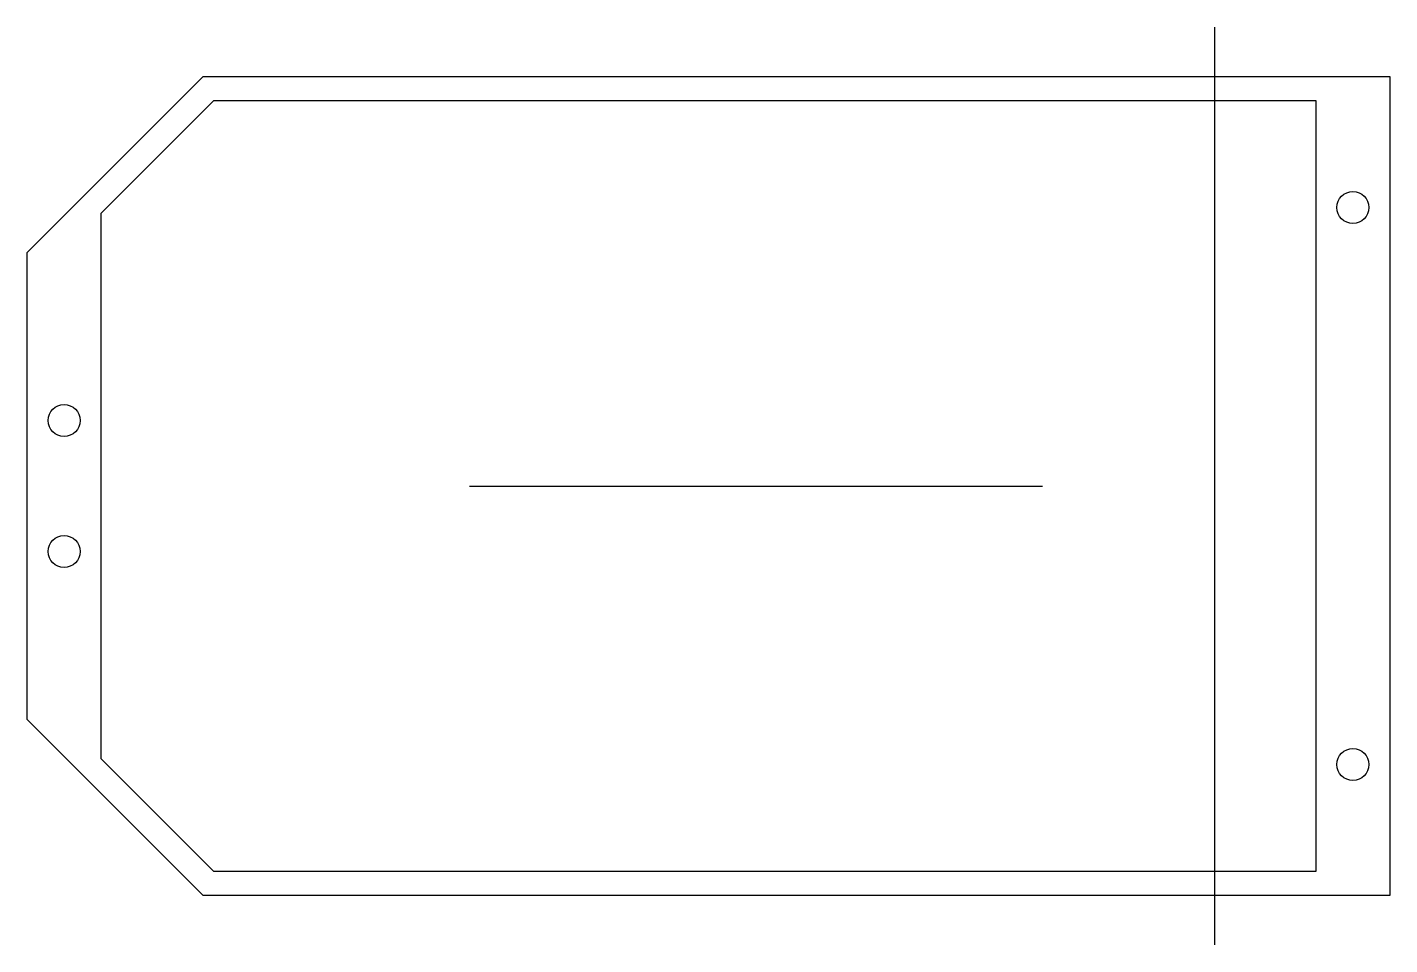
# Model space of a CAD drawing. Header units: millimetres. Extents: x -27 to 56.2, y -28 to 28.
import ezdxf

# ---------------------------------------------------------------- set-up
doc = ezdxf.new("R2010")
doc.units = ezdxf.units.MM
doc.layers.get('0').update_dxf_attribs({"linetype": 'CONTINUOUS'})

msp = doc.modelspace()

# ---------------------------------------------------------------- linework, layer by layer
for p, q in [((45.5, -28), (45.5, 28)), ((0, 0), (34.967, 0))]:
    msp.add_line(p, q)
for points in [[(56.172, 25), (56.172, -25), (-16.257, -25), (-27, -14.257), (-27, 14.257), (-16.257, 25)], [(-22.5, 16.636), (-22.5, -16.636), (-15.636, -23.5), (51.672, -23.5), (51.672, 23.5), (-15.636, 23.5)]]:
    msp.add_lwpolyline(points, close=True)
for centre in [(53.922, 17), (-24.75, 4), (-24.75, -4), (53.922, -17)]:
    msp.add_circle(centre, 0.975)

doc.saveas('drawing.dxf')
